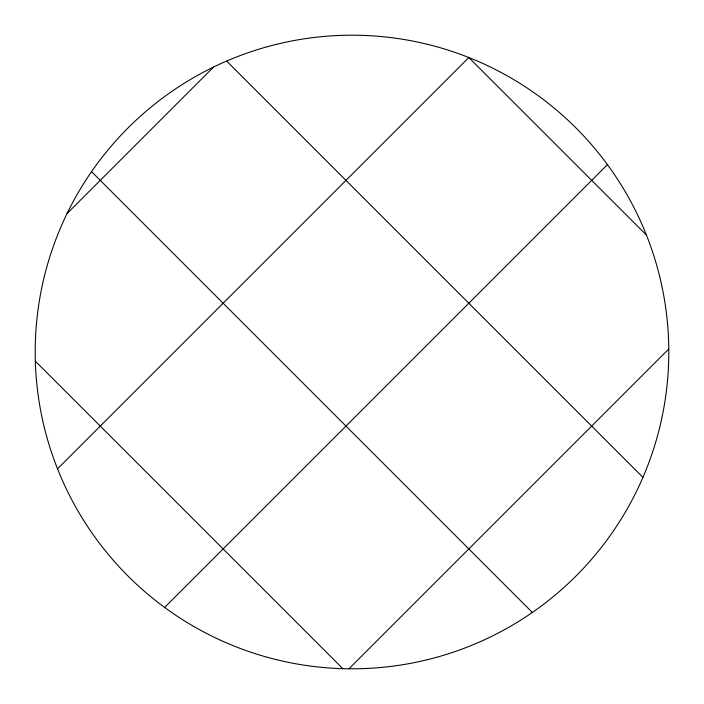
<?xml version="1.0" encoding="UTF-8"?>
<svg xmlns="http://www.w3.org/2000/svg" width="704" height="704" viewBox="0 0 704 704"><rect width="100%" height="100%" fill="white"/><g stroke="black" fill="none" stroke-linecap="round" stroke-linejoin="round"><path stroke-width="1.06" d="M67.03 213.594L213.594 67.03M57.526 468.82L468.82 57.526L646.457 235.127M164.622 607.446L607.446 164.622M348.99 668.782L668.782 348.99M226.662 61.054L642.946 477.338M91.546 171.653L532.347 612.454M35.332 361.161L342.839 668.668M193.6 626.358A316.8 316.8 0 0 0 668.8 352A316.8 316.8 0 0 0 193.6 77.642A316.8 316.8 0 0 0 193.6 626.358"/></g></svg>
